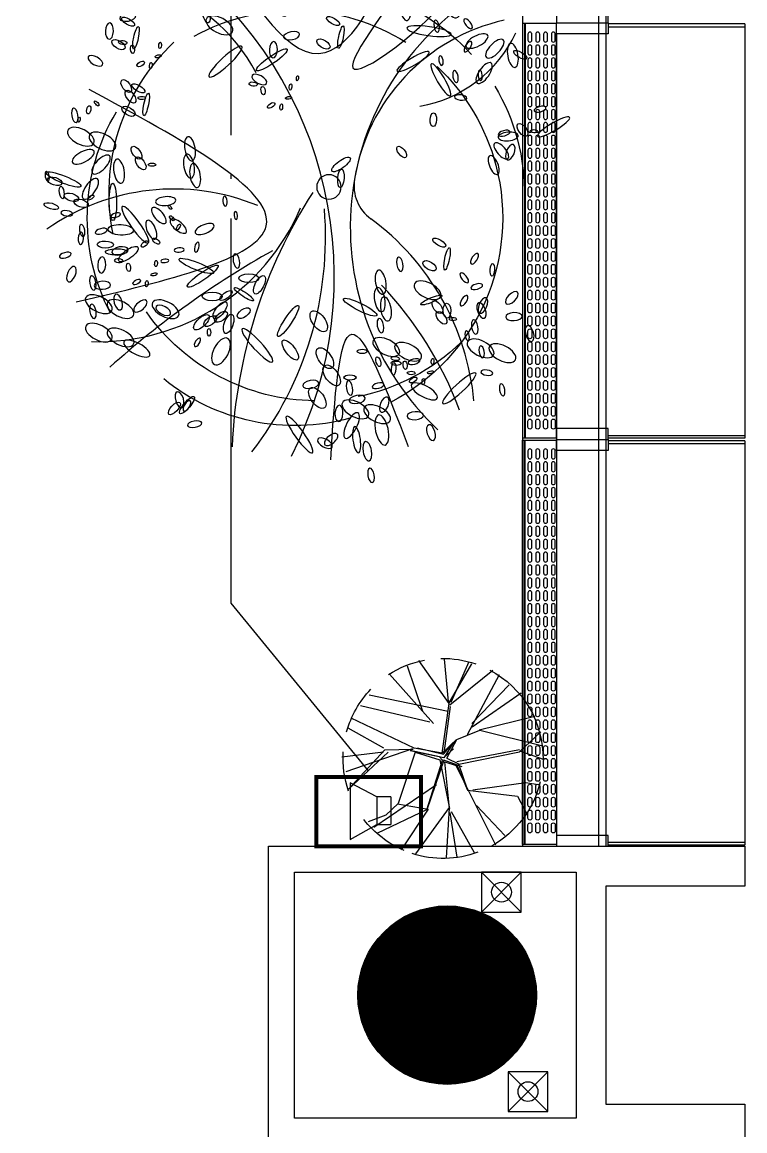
# Model space of a CAD drawing. Extents: x -284868 to 304789, y -137694 to 137894.
# Drawn here: x 292837 to 296479, y -29926 to -24340 of the extents above; entities that cross this region are included whole.
import ezdxf
from ezdxf.enums import TextEntityAlignment as Align

# ---------------------------------------------------------------- set-up
doc = ezdxf.new("R2010")
doc.units = 0
doc.linetypes.add('DOTE', pattern=[2.42, 2, -0.2, 0.02, -0.2])
doc.layers.get('0').update_dxf_attribs({"linetype": 'CONTINUOUS'})
for name, color, linetype in [('0-建筑外轮廓', 8, 'CONTINUOUS'), ('0-建筑柱体', 251, 'CONTINUOUS'), ('0-消防栓(给排水)', 9, 'CONTINUOUS'), ('0-窗', 11, 'CONTINUOUS'), ('F-地漏', 8, 'CONTINUOUS'), ('P-平面植物', 251, 'CONTINUOUS'), ('T-AVSX-EQPM', 3, 'CONTINUOUS'), ('WIRE-广播线', 220, 'DOTE')]:
    doc.layers.add(name, color=color, linetype=linetype)
doc.styles.add('_TEL_DIM', font='SIMPLEX', dxfattribs={"width": 0.8, "height": 3.5, "bigfont": 'HZTXT'})

# ---------------------------------------------------------------- blocks, each defined once
blk = doc.blocks.new('_YZH')
at = {"const_width": 0.5}
blk.add_lwpolyline([(-0.25, 0, 1), (0.25, 0, 1)], format="xyb", close=True, dxfattribs=at)
at = {"color": 4}
blk.add_circle((0, 0), 0.5, dxfattribs=at)
blk = doc.blocks.new('sgASGHHHH')
at = {"xscale": 900, "yscale": 900, "zscale": 900}
blk.add_blockref('_YZH', (-83445.8, -931674), dxfattribs=at)
blk = doc.blocks.new('A$C3B8026B3')
for p, q in [((38450.5, 11045), (38450.5, 9055)), ((38450.5, 8945), (38450.5, 7005))]:
    blk.add_line(p, q)
for points in [[(38662.5, 13200), (38662.5, 11100)], [(38700, 13200), (38700, 11100)], [(38662.5, 11100), (38662.5, 9000)], [(38700, 11100), (38700, 9000)], [(39400, 11094), (39400, 9006)], [(38662.5, 9000), (38662.5, 6950)], [(38700, 9000), (38700, 6950)], [(39400, 8994), (39400, 6956)]]:
    blk.add_lwpolyline(points)
for points in [[(38712, 11100), (38712, 11155), (38450.5, 11155), (38450.5, 11100)], [(38712, 11100), (38712, 11045), (38450.5, 11045), (38450.5, 11100)], [(38712, 9000), (38712, 9055), (38450.5, 9055), (38450.5, 9000)], [(38712, 9000), (38712, 8945), (38450.5, 8945), (38450.5, 9000)], [(38712, 6950), (38712, 7005), (38450.5, 7005), (38450.5, 6950)]]:
    blk.add_lwpolyline(points, close=True)
at = {"elevation": 0}
for points in [[(39400, 11094), (38712, 11094), (38712, 11079.5), (39400, 11079.5)], [(39400, 9006), (38712, 9006), (38712, 9020.5), (39400, 9020.5)], [(39400, 8994), (38712, 8994), (38712, 8979.5), (39400, 8979.5)], [(39400, 6956), (38712, 6956), (38712, 6970.5), (39400, 6970.5)]]:
    blk.add_lwpolyline(points, dxfattribs=at)
blk = doc.blocks.new('A$C770634BF')
at = {"layer": '0-建筑外轮廓', "color": 42}
blk.add_lwpolyline([(35350, -45950), (37750, -45950), (37750, -46150), (37050, -46150), (37050, -47250), (37750, -47250), (37750, -47450), (35350, -47450)], close=True, dxfattribs=at)
at = {"layer": '0-建筑外轮廓', "color": 251}
blk.add_lwpolyline([(35480, -46080), (36900, -46080), (36900, -47320), (35480, -47320)], close=True, dxfattribs=at)
blk = doc.blocks.new('LT-BLK-20221201170113', base_point=(81437.4, -6378.6))
for p, q in [((79349.4, -6218.5, 0), (81437.4, -6218.5)), ((79349.4, -6220.7, 0), (81437.4, -6220.7))]:
    blk.add_line(p, q)
blk.add_lwpolyline([(79349.4, -6208.1), (81437.4, -6208.1), (81437.4, -6378.6), (79349.4, -6378.6)], close=True)
for points in [[(79403.4, -6235), (79433.4, -6235, -1), (79433.4, -6255), (79403.4, -6255, -0.999999)], [(79468.4, -6235), (79498.4, -6235, -1), (79498.4, -6255), (79468.4, -6255, -0.999999)], [(79533.4, -6235), (79563.4, -6235, -1), (79563.4, -6255), (79533.4, -6255, -0.999999)], [(79598.4, -6235), (79628.4, -6235, -1), (79628.4, -6255), (79598.4, -6255, -0.999999)], [(79663.4, -6235), (79693.4, -6235, -1), (79693.4, -6255), (79663.4, -6255, -0.999999)], [(79728.4, -6235), (79758.4, -6235, -1), (79758.4, -6255), (79728.4, -6255, -0.999999)], [(79793.4, -6235), (79823.4, -6235, -1), (79823.4, -6255), (79793.4, -6255, -0.999999)], [(79858.4, -6235), (79888.4, -6235, -1), (79888.4, -6255), (79858.4, -6255, -0.999999)], [(79923.4, -6235), (79953.4, -6235, -1), (79953.4, -6255), (79923.4, -6255, -0.999999)], [(79988.4, -6235), (80018.4, -6235, -1), (80018.4, -6255), (79988.4, -6255, -0.999999)], [(80053.4, -6235), (80083.4, -6235, -1), (80083.4, -6255), (80053.4, -6255, -0.999999)], [(80118.4, -6235), (80148.4, -6235, -1), (80148.4, -6255), (80118.4, -6255, -0.999999)], [(80183.4, -6235), (80213.4, -6235, -1), (80213.4, -6255), (80183.4, -6255, -0.999999)], [(80248.4, -6235), (80278.4, -6235, -1), (80278.4, -6255), (80248.4, -6255, -0.999999)], [(80313.4, -6235), (80343.4, -6235, -1), (80343.4, -6255), (80313.4, -6255, -0.999999)], [(80408.4, -6235), (80378.4, -6235, 1), (80378.4, -6255), (80408.4, -6255, 0.999999)], [(80473.4, -6235), (80443.4, -6235, 1), (80443.4, -6255), (80473.4, -6255, 0.999999)], [(80538.4, -6235), (80508.4, -6235, 1), (80508.4, -6255), (80538.4, -6255, 0.999999)], [(80603.4, -6235), (80573.4, -6235, 1), (80573.4, -6255), (80603.4, -6255, 0.999999)], [(80668.4, -6235), (80638.4, -6235, 1), (80638.4, -6255), (80668.4, -6255, 0.999999)], [(80733.4, -6235), (80703.4, -6235, 1), (80703.4, -6255), (80733.4, -6255, 0.999999)], [(80798.4, -6235), (80768.4, -6235, 1), (80768.4, -6255), (80798.4, -6255, 0.999999)], [(80863.4, -6235), (80833.4, -6235, 1), (80833.4, -6255), (80863.4, -6255, 0.999999)], [(80928.4, -6235), (80898.4, -6235, 1), (80898.4, -6255), (80928.4, -6255, 0.999999)], [(80993.4, -6235), (80963.4, -6235, 1), (80963.4, -6255), (80993.4, -6255, 0.999999)], [(81058.4, -6235), (81028.4, -6235, 1), (81028.4, -6255), (81058.4, -6255, 0.999999)], [(81123.4, -6235), (81093.4, -6235, 1), (81093.4, -6255), (81123.4, -6255, 0.999999)], [(81188.4, -6235), (81158.4, -6235, 1), (81158.4, -6255), (81188.4, -6255, 0.999999)], [(81253.4, -6235), (81223.4, -6235, 1), (81223.4, -6255), (81253.4, -6255, 0.999999)], [(81318.4, -6235), (81288.4, -6235, 1), (81288.4, -6255), (81318.4, -6255, 0.999999)], [(81383.4, -6235), (81353.4, -6235, 1), (81353.4, -6255), (81383.4, -6255, 0.999999)], [(79403.4, -6274.4), (79433.4, -6274.4, -1), (79433.4, -6294.4), (79403.4, -6294.4, -0.999999)], [(79468.4, -6274.4), (79498.4, -6274.4, -1), (79498.4, -6294.4), (79468.4, -6294.4, -0.999999)], [(79533.4, -6274.4), (79563.4, -6274.4, -1), (79563.4, -6294.4), (79533.4, -6294.4, -0.999999)], [(79598.4, -6274.4), (79628.4, -6274.4, -1), (79628.4, -6294.4), (79598.4, -6294.4, -0.999999)], [(79663.4, -6274.4), (79693.4, -6274.4, -1), (79693.4, -6294.4), (79663.4, -6294.4, -0.999999)], [(79728.4, -6274.4), (79758.4, -6274.4, -1), (79758.4, -6294.4), (79728.4, -6294.4, -0.999999)], [(79793.4, -6274.4), (79823.4, -6274.4, -1), (79823.4, -6294.4), (79793.4, -6294.4, -0.999999)], [(79858.4, -6274.4), (79888.4, -6274.4, -1), (79888.4, -6294.4), (79858.4, -6294.4, -0.999999)], [(79923.4, -6274.4), (79953.4, -6274.4, -1), (79953.4, -6294.4), (79923.4, -6294.4, -0.999999)], [(79988.4, -6274.4), (80018.4, -6274.4, -1), (80018.4, -6294.4), (79988.4, -6294.4, -0.999999)], [(80053.4, -6274.4), (80083.4, -6274.4, -1), (80083.4, -6294.4), (80053.4, -6294.4, -0.999999)], [(80118.4, -6274.4), (80148.4, -6274.4, -1), (80148.4, -6294.4), (80118.4, -6294.4, -0.999999)], [(80183.4, -6274.4), (80213.4, -6274.4, -1), (80213.4, -6294.4), (80183.4, -6294.4, -0.999999)], [(80248.4, -6274.4), (80278.4, -6274.4, -1), (80278.4, -6294.4), (80248.4, -6294.4, -0.999999)], [(80313.4, -6274.4), (80343.4, -6274.4, -1), (80343.4, -6294.4), (80313.4, -6294.4, -0.999999)], [(80408.4, -6274.4), (80378.4, -6274.4, 1), (80378.4, -6294.4), (80408.4, -6294.4, 0.999999)], [(80473.4, -6274.4), (80443.4, -6274.4, 1), (80443.4, -6294.4), (80473.4, -6294.4, 0.999999)], [(80538.4, -6274.4), (80508.4, -6274.4, 1), (80508.4, -6294.4), (80538.4, -6294.4, 0.999999)], [(80603.4, -6274.4), (80573.4, -6274.4, 1), (80573.4, -6294.4), (80603.4, -6294.4, 0.999999)], [(80668.4, -6274.4), (80638.4, -6274.4, 1), (80638.4, -6294.4), (80668.4, -6294.4, 0.999999)], [(80733.4, -6274.4), (80703.4, -6274.4, 1), (80703.4, -6294.4), (80733.4, -6294.4, 0.999999)], [(80798.4, -6274.4), (80768.4, -6274.4, 1), (80768.4, -6294.4), (80798.4, -6294.4, 0.999999)], [(80863.4, -6274.4), (80833.4, -6274.4, 1), (80833.4, -6294.4), (80863.4, -6294.4, 0.999999)], [(80928.4, -6274.4), (80898.4, -6274.4, 1), (80898.4, -6294.4), (80928.4, -6294.4, 0.999999)], [(80993.4, -6274.4), (80963.4, -6274.4, 1), (80963.4, -6294.4), (80993.4, -6294.4, 0.999999)], [(81058.4, -6274.4), (81028.4, -6274.4, 1), (81028.4, -6294.4), (81058.4, -6294.4, 0.999999)], [(81123.4, -6274.4), (81093.4, -6274.4, 1), (81093.4, -6294.4), (81123.4, -6294.4, 0.999999)], [(81188.4, -6274.4), (81158.4, -6274.4, 1), (81158.4, -6294.4), (81188.4, -6294.4, 0.999999)], [(81253.4, -6274.4), (81223.4, -6274.4, 1), (81223.4, -6294.4), (81253.4, -6294.4, 0.999999)], [(81318.4, -6274.4), (81288.4, -6274.4, 1), (81288.4, -6294.4), (81318.4, -6294.4, 0.999999)], [(81383.4, -6274.4), (81353.4, -6274.4, 1), (81353.4, -6294.4), (81383.4, -6294.4, 0.999999)], [(79403.4, -6313.8), (79433.4, -6313.8, -1), (79433.4, -6333.8), (79403.4, -6333.8, -0.999999)], [(79403.4, -6353.1), (79433.4, -6353.1, -1), (79433.4, -6373.1), (79403.4, -6373.1, -0.999999)], [(79468.4, -6313.8), (79498.4, -6313.8, -1), (79498.4, -6333.8), (79468.4, -6333.8, -0.999999)], [(79468.4, -6353.1), (79498.4, -6353.1, -1), (79498.4, -6373.1), (79468.4, -6373.1, -0.999999)], [(79533.4, -6313.8), (79563.4, -6313.8, -1), (79563.4, -6333.8), (79533.4, -6333.8, -0.999999)], [(79533.4, -6353.1), (79563.4, -6353.1, -1), (79563.4, -6373.1), (79533.4, -6373.1, -0.999999)], [(79598.4, -6313.8), (79628.4, -6313.8, -1), (79628.4, -6333.8), (79598.4, -6333.8, -0.999999)], [(79598.4, -6353.1), (79628.4, -6353.1, -1), (79628.4, -6373.1), (79598.4, -6373.1, -0.999999)], [(79663.4, -6313.8), (79693.4, -6313.8, -1), (79693.4, -6333.8), (79663.4, -6333.8, -0.999999)], [(79663.4, -6353.1), (79693.4, -6353.1, -1), (79693.4, -6373.1), (79663.4, -6373.1, -0.999999)], [(79728.4, -6313.8), (79758.4, -6313.8, -1), (79758.4, -6333.8), (79728.4, -6333.8, -0.999999)], [(79728.4, -6353.1), (79758.4, -6353.1, -1), (79758.4, -6373.1), (79728.4, -6373.1, -0.999999)], [(79793.4, -6313.8), (79823.4, -6313.8, -1), (79823.4, -6333.8), (79793.4, -6333.8, -0.999999)], [(79793.4, -6353.1), (79823.4, -6353.1, -1), (79823.4, -6373.1), (79793.4, -6373.1, -0.999999)], [(79858.4, -6313.8), (79888.4, -6313.8, -1), (79888.4, -6333.8), (79858.4, -6333.8, -0.999999)], [(79858.4, -6353.1), (79888.4, -6353.1, -1), (79888.4, -6373.1), (79858.4, -6373.1, -0.999999)], [(79923.4, -6313.8), (79953.4, -6313.8, -1), (79953.4, -6333.8), (79923.4, -6333.8, -0.999999)], [(79923.4, -6353.1), (79953.4, -6353.1, -1), (79953.4, -6373.1), (79923.4, -6373.1, -0.999999)], [(79988.4, -6313.8), (80018.4, -6313.8, -1), (80018.4, -6333.8), (79988.4, -6333.8, -0.999999)], [(79988.4, -6353.1), (80018.4, -6353.1, -1), (80018.4, -6373.1), (79988.4, -6373.1, -0.999999)], [(80053.4, -6313.8), (80083.4, -6313.8, -1), (80083.4, -6333.8), (80053.4, -6333.8, -0.999999)], [(80053.4, -6353.1), (80083.4, -6353.1, -1), (80083.4, -6373.1), (80053.4, -6373.1, -0.999999)], [(80118.4, -6313.8), (80148.4, -6313.8, -1), (80148.4, -6333.8), (80118.4, -6333.8, -0.999999)], [(80118.4, -6353.1), (80148.4, -6353.1, -1), (80148.4, -6373.1), (80118.4, -6373.1, -0.999999)], [(80183.4, -6313.8), (80213.4, -6313.8, -1), (80213.4, -6333.8), (80183.4, -6333.8, -0.999999)], [(80183.4, -6353.1), (80213.4, -6353.1, -1), (80213.4, -6373.1), (80183.4, -6373.1, -0.999999)], [(80248.4, -6313.8), (80278.4, -6313.8, -1), (80278.4, -6333.8), (80248.4, -6333.8, -0.999999)], [(80248.4, -6353.1), (80278.4, -6353.1, -1), (80278.4, -6373.1), (80248.4, -6373.1, -0.999999)], [(80313.4, -6313.8), (80343.4, -6313.8, -1), (80343.4, -6333.8), (80313.4, -6333.8, -0.999999)], [(80313.4, -6353.1), (80343.4, -6353.1, -1), (80343.4, -6373.1), (80313.4, -6373.1, -0.999999)], [(80408.4, -6313.8), (80378.4, -6313.8, 1), (80378.4, -6333.8), (80408.4, -6333.8, 0.999999)], [(80408.4, -6353.1), (80378.4, -6353.1, 1), (80378.4, -6373.1), (80408.4, -6373.1, 0.999999)], [(80473.4, -6313.8), (80443.4, -6313.8, 1), (80443.4, -6333.8), (80473.4, -6333.8, 0.999999)], [(80473.4, -6353.1), (80443.4, -6353.1, 1), (80443.4, -6373.1), (80473.4, -6373.1, 0.999999)], [(80538.4, -6313.8), (80508.4, -6313.8, 1), (80508.4, -6333.8), (80538.4, -6333.8, 0.999999)], [(80538.4, -6353.1), (80508.4, -6353.1, 1), (80508.4, -6373.1), (80538.4, -6373.1, 0.999999)], [(80603.4, -6313.8), (80573.4, -6313.8, 1), (80573.4, -6333.8), (80603.4, -6333.8, 0.999999)], [(80603.4, -6353.1), (80573.4, -6353.1, 1), (80573.4, -6373.1), (80603.4, -6373.1, 0.999999)], [(80668.4, -6313.8), (80638.4, -6313.8, 1), (80638.4, -6333.8), (80668.4, -6333.8, 0.999999)], [(80668.4, -6353.1), (80638.4, -6353.1, 1), (80638.4, -6373.1), (80668.4, -6373.1, 0.999999)], [(80733.4, -6313.8), (80703.4, -6313.8, 1), (80703.4, -6333.8), (80733.4, -6333.8, 0.999999)], [(80733.4, -6353.1), (80703.4, -6353.1, 1), (80703.4, -6373.1), (80733.4, -6373.1, 0.999999)], [(80798.4, -6313.8), (80768.4, -6313.8, 1), (80768.4, -6333.8), (80798.4, -6333.8, 0.999999)], [(80798.4, -6353.1), (80768.4, -6353.1, 1), (80768.4, -6373.1), (80798.4, -6373.1, 0.999999)], [(80863.4, -6313.8), (80833.4, -6313.8, 1), (80833.4, -6333.8), (80863.4, -6333.8, 0.999999)], [(80863.4, -6353.1), (80833.4, -6353.1, 1), (80833.4, -6373.1), (80863.4, -6373.1, 0.999999)], [(80928.4, -6313.8), (80898.4, -6313.8, 1), (80898.4, -6333.8), (80928.4, -6333.8, 0.999999)], [(80928.4, -6353.1), (80898.4, -6353.1, 1), (80898.4, -6373.1), (80928.4, -6373.1, 0.999999)], [(80993.4, -6313.8), (80963.4, -6313.8, 1), (80963.4, -6333.8), (80993.4, -6333.8, 0.999999)], [(80993.4, -6353.1), (80963.4, -6353.1, 1), (80963.4, -6373.1), (80993.4, -6373.1, 0.999999)], [(81058.4, -6313.8), (81028.4, -6313.8, 1), (81028.4, -6333.8), (81058.4, -6333.8, 0.999999)], [(81058.4, -6353.1), (81028.4, -6353.1, 1), (81028.4, -6373.1), (81058.4, -6373.1, 0.999999)], [(81123.4, -6313.8), (81093.4, -6313.8, 1), (81093.4, -6333.8), (81123.4, -6333.8, 0.999999)], [(81123.4, -6353.1), (81093.4, -6353.1, 1), (81093.4, -6373.1), (81123.4, -6373.1, 0.999999)], [(81188.4, -6313.8), (81158.4, -6313.8, 1), (81158.4, -6333.8), (81188.4, -6333.8, 0.999999)], [(81188.4, -6353.1), (81158.4, -6353.1, 1), (81158.4, -6373.1), (81188.4, -6373.1, 0.999999)], [(81253.4, -6313.8), (81223.4, -6313.8, 1), (81223.4, -6333.8), (81253.4, -6333.8, 0.999999)], [(81253.4, -6353.1), (81223.4, -6353.1, 1), (81223.4, -6373.1), (81253.4, -6373.1, 0.999999)], [(81318.4, -6313.8), (81288.4, -6313.8, 1), (81288.4, -6333.8), (81318.4, -6333.8, 0.999999)], [(81318.4, -6353.1), (81288.4, -6353.1, 1), (81288.4, -6373.1), (81318.4, -6373.1, 0.999999)], [(81383.4, -6313.8), (81353.4, -6313.8, 1), (81353.4, -6333.8), (81383.4, -6333.8, 0.999999)], [(81383.4, -6353.1), (81353.4, -6353.1, 1), (81353.4, -6373.1), (81383.4, -6373.1, 0.999999)]]:
    blk.add_lwpolyline(points, format="xyb", close=True)
blk = doc.blocks.new('A$C678165FB')
for p, q in [((540.4, 5306, 0), (540.4, 7344)), ((542.5, 5306, 0), (542.5, 7344))]:
    blk.add_line(p, q)
blk.add_lwpolyline([(530.5, 5300), (530.5, 17800)])
blk.add_lwpolyline([(530, 5306), (530, 7344), (700.5, 7344), (700.5, 5306)], close=True)
for points in [[(556.9, 7290), (556.9, 7260, 1), (576.9, 7260), (576.9, 7290, 0.999999)], [(596.2, 7290), (596.2, 7260, 1), (616.2, 7260), (616.2, 7290, 0.999999)], [(635.6, 7290), (635.6, 7260, 1), (655.6, 7260), (655.6, 7290, 0.999999)], [(675, 7290), (675, 7260, 1), (695, 7260), (695, 7290, 0.999999)], [(556.9, 7225), (556.9, 7195, 1), (576.9, 7195), (576.9, 7225, 0.999999)], [(596.2, 7225), (596.2, 7195, 1), (616.2, 7195), (616.2, 7225, 0.999999)], [(635.6, 7225), (635.6, 7195, 1), (655.6, 7195), (655.6, 7225, 0.999999)], [(675, 7225), (675, 7195, 1), (695, 7195), (695, 7225, 0.999999)], [(556.9, 7160), (556.9, 7130, 1), (576.9, 7130), (576.9, 7160, 0.999999)], [(596.2, 7160), (596.2, 7130, 1), (616.2, 7130), (616.2, 7160, 0.999999)], [(635.6, 7160), (635.6, 7130, 1), (655.6, 7130), (655.6, 7160, 0.999999)], [(675, 7160), (675, 7130, 1), (695, 7130), (695, 7160, 0.999999)], [(556.9, 7095), (556.9, 7065, 1), (576.9, 7065), (576.9, 7095, 0.999999)], [(596.2, 7095), (596.2, 7065, 1), (616.2, 7065), (616.2, 7095, 0.999999)], [(635.6, 7095), (635.6, 7065, 1), (655.6, 7065), (655.6, 7095, 0.999999)], [(675, 7095), (675, 7065, 1), (695, 7065), (695, 7095, 0.999999)], [(556.9, 7030), (556.9, 7000, 1), (576.9, 7000), (576.9, 7030, 0.999999)], [(596.2, 7030), (596.2, 7000, 1), (616.2, 7000), (616.2, 7030, 0.999999)], [(635.6, 7030), (635.6, 7000, 1), (655.6, 7000), (655.6, 7030, 0.999999)], [(675, 7030), (675, 7000, 1), (695, 7000), (695, 7030, 0.999999)], [(556.9, 6965), (556.9, 6935, 1), (576.9, 6935), (576.9, 6965, 0.999999)], [(596.2, 6965), (596.2, 6935, 1), (616.2, 6935), (616.2, 6965, 0.999999)], [(635.6, 6965), (635.6, 6935, 1), (655.6, 6935), (655.6, 6965, 0.999999)], [(675, 6965), (675, 6935, 1), (695, 6935), (695, 6965, 0.999999)], [(556.9, 6900), (556.9, 6870, 1), (576.9, 6870), (576.9, 6900, 0.999999)], [(596.2, 6900), (596.2, 6870, 1), (616.2, 6870), (616.2, 6900, 0.999999)], [(635.6, 6900), (635.6, 6870, 1), (655.6, 6870), (655.6, 6900, 0.999999)], [(675, 6900), (675, 6870, 1), (695, 6870), (695, 6900, 0.999999)], [(556.9, 6835), (556.9, 6805, 1), (576.9, 6805), (576.9, 6835, 0.999999)], [(596.2, 6835), (596.2, 6805, 1), (616.2, 6805), (616.2, 6835, 0.999999)], [(635.6, 6835), (635.6, 6805, 1), (655.6, 6805), (655.6, 6835, 0.999999)], [(675, 6835), (675, 6805, 1), (695, 6805), (695, 6835, 0.999999)], [(556.9, 6770), (556.9, 6740, 1), (576.9, 6740), (576.9, 6770, 0.999999)], [(596.2, 6770), (596.2, 6740, 1), (616.2, 6740), (616.2, 6770, 0.999999)], [(635.6, 6770), (635.6, 6740, 1), (655.6, 6740), (655.6, 6770, 0.999999)], [(675, 6770), (675, 6740, 1), (695, 6740), (695, 6770, 0.999999)], [(556.9, 6705), (556.9, 6675, 1), (576.9, 6675), (576.9, 6705, 0.999999)], [(596.2, 6705), (596.2, 6675, 1), (616.2, 6675), (616.2, 6705, 0.999999)], [(635.6, 6705), (635.6, 6675, 1), (655.6, 6675), (655.6, 6705, 0.999999)], [(675, 6705), (675, 6675, 1), (695, 6675), (695, 6705, 0.999999)], [(556.9, 6640), (556.9, 6610, 1), (576.9, 6610), (576.9, 6640, 0.999999)], [(596.2, 6640), (596.2, 6610, 1), (616.2, 6610), (616.2, 6640, 0.999999)], [(635.6, 6640), (635.6, 6610, 1), (655.6, 6610), (655.6, 6640, 0.999999)], [(675, 6640), (675, 6610, 1), (695, 6610), (695, 6640, 0.999999)], [(556.9, 6575), (556.9, 6545, 1), (576.9, 6545), (576.9, 6575, 0.999999)], [(596.2, 6575), (596.2, 6545, 1), (616.2, 6545), (616.2, 6575, 0.999999)], [(635.6, 6575), (635.6, 6545, 1), (655.6, 6545), (655.6, 6575, 0.999999)], [(675, 6575), (675, 6545, 1), (695, 6545), (695, 6575, 0.999999)], [(556.9, 6510), (556.9, 6480, 1), (576.9, 6480), (576.9, 6510, 0.999999)], [(596.2, 6510), (596.2, 6480, 1), (616.2, 6480), (616.2, 6510, 0.999999)], [(635.6, 6510), (635.6, 6480, 1), (655.6, 6480), (655.6, 6510, 0.999999)], [(675, 6510), (675, 6480, 1), (695, 6480), (695, 6510, 0.999999)], [(556.9, 6445), (556.9, 6415, 1), (576.9, 6415), (576.9, 6445, 0.999999)], [(596.2, 6445), (596.2, 6415, 1), (616.2, 6415), (616.2, 6445, 0.999999)], [(635.6, 6445), (635.6, 6415, 1), (655.6, 6415), (655.6, 6445, 0.999999)], [(675, 6445), (675, 6415, 1), (695, 6415), (695, 6445, 0.999999)], [(556.9, 6380), (556.9, 6350, 1), (576.9, 6350), (576.9, 6380, 0.999999)], [(596.2, 6380), (596.2, 6350, 1), (616.2, 6350), (616.2, 6380, 0.999999)], [(635.6, 6380), (635.6, 6350, 1), (655.6, 6350), (655.6, 6380, 0.999999)], [(675, 6380), (675, 6350, 1), (695, 6350), (695, 6380, 0.999999)], [(556.9, 6315), (556.9, 6285, 1), (576.9, 6285), (576.9, 6315, 0.999999)], [(596.2, 6315), (596.2, 6285, 1), (616.2, 6285), (616.2, 6315, 0.999999)], [(635.6, 6315), (635.6, 6285, 1), (655.6, 6285), (655.6, 6315, 0.999999)], [(675, 6315), (675, 6285, 1), (695, 6285), (695, 6315, 0.999999)], [(556.9, 6220), (556.9, 6250, -1), (576.9, 6250), (576.9, 6220, -0.999999)], [(596.2, 6220), (596.2, 6250, -1), (616.2, 6250), (616.2, 6220, -0.999999)], [(635.6, 6220), (635.6, 6250, -1), (655.6, 6250), (655.6, 6220, -0.999999)], [(675, 6220), (675, 6250, -1), (695, 6250), (695, 6220, -0.999999)], [(556.9, 6155), (556.9, 6185, -1), (576.9, 6185), (576.9, 6155, -0.999999)], [(596.2, 6155), (596.2, 6185, -1), (616.2, 6185), (616.2, 6155, -0.999999)], [(635.6, 6155), (635.6, 6185, -1), (655.6, 6185), (655.6, 6155, -0.999999)], [(675, 6155), (675, 6185, -1), (695, 6185), (695, 6155, -0.999999)], [(556.9, 6090), (556.9, 6120, -1), (576.9, 6120), (576.9, 6090, -0.999999)], [(596.2, 6090), (596.2, 6120, -1), (616.2, 6120), (616.2, 6090, -0.999999)], [(635.6, 6090), (635.6, 6120, -1), (655.6, 6120), (655.6, 6090, -0.999999)], [(675, 6090), (675, 6120, -1), (695, 6120), (695, 6090, -0.999999)], [(556.9, 6025), (556.9, 6055, -1), (576.9, 6055), (576.9, 6025, -0.999999)], [(596.2, 6025), (596.2, 6055, -1), (616.2, 6055), (616.2, 6025, -0.999999)], [(635.6, 6025), (635.6, 6055, -1), (655.6, 6055), (655.6, 6025, -0.999999)], [(675, 6025), (675, 6055, -1), (695, 6055), (695, 6025, -0.999999)], [(556.9, 5960), (556.9, 5990, -1), (576.9, 5990), (576.9, 5960, -0.999999)], [(596.2, 5960), (596.2, 5990, -1), (616.2, 5990), (616.2, 5960, -0.999999)], [(635.6, 5960), (635.6, 5990, -1), (655.6, 5990), (655.6, 5960, -0.999999)], [(675, 5960), (675, 5990, -1), (695, 5990), (695, 5960, -0.999999)], [(556.9, 5895), (556.9, 5925, -1), (576.9, 5925), (576.9, 5895, -0.999999)], [(596.2, 5895), (596.2, 5925, -1), (616.2, 5925), (616.2, 5895, -0.999999)], [(635.6, 5895), (635.6, 5925, -1), (655.6, 5925), (655.6, 5895, -0.999999)], [(675, 5895), (675, 5925, -1), (695, 5925), (695, 5895, -0.999999)], [(556.9, 5830), (556.9, 5860, -1), (576.9, 5860), (576.9, 5830, -0.999999)], [(596.2, 5830), (596.2, 5860, -1), (616.2, 5860), (616.2, 5830, -0.999999)], [(635.6, 5830), (635.6, 5860, -1), (655.6, 5860), (655.6, 5830, -0.999999)], [(675, 5830), (675, 5860, -1), (695, 5860), (695, 5830, -0.999999)], [(556.9, 5765), (556.9, 5795, -1), (576.9, 5795), (576.9, 5765, -0.999999)], [(596.2, 5765), (596.2, 5795, -1), (616.2, 5795), (616.2, 5765, -0.999999)], [(635.6, 5765), (635.6, 5795, -1), (655.6, 5795), (655.6, 5765, -0.999999)], [(675, 5765), (675, 5795, -1), (695, 5795), (695, 5765, -0.999999)], [(556.9, 5700), (556.9, 5730, -1), (576.9, 5730), (576.9, 5700, -0.999999)], [(596.2, 5700), (596.2, 5730, -1), (616.2, 5730), (616.2, 5700, -0.999999)], [(635.6, 5700), (635.6, 5730, -1), (655.6, 5730), (655.6, 5700, -0.999999)], [(675, 5700), (675, 5730, -1), (695, 5730), (695, 5700, -0.999999)], [(556.9, 5635), (556.9, 5665, -1), (576.9, 5665), (576.9, 5635, -0.999999)], [(596.2, 5635), (596.2, 5665, -1), (616.2, 5665), (616.2, 5635, -0.999999)], [(635.6, 5635), (635.6, 5665, -1), (655.6, 5665), (655.6, 5635, -0.999999)], [(675, 5635), (675, 5665, -1), (695, 5665), (695, 5635, -0.999999)], [(556.9, 5570), (556.9, 5600, -1), (576.9, 5600), (576.9, 5570, -0.999999)], [(596.2, 5570), (596.2, 5600, -1), (616.2, 5600), (616.2, 5570, -0.999999)], [(635.6, 5570), (635.6, 5600, -1), (655.6, 5600), (655.6, 5570, -0.999999)], [(675, 5570), (675, 5600, -1), (695, 5600), (695, 5570, -0.999999)], [(556.9, 5505), (556.9, 5535, -1), (576.9, 5535), (576.9, 5505, -0.999999)], [(596.2, 5505), (596.2, 5535, -1), (616.2, 5535), (616.2, 5505, -0.999999)], [(635.6, 5505), (635.6, 5535, -1), (655.6, 5535), (655.6, 5505, -0.999999)], [(675, 5505), (675, 5535, -1), (695, 5535), (695, 5505, -0.999999)], [(556.9, 5440), (556.9, 5470, -1), (576.9, 5470), (576.9, 5440, -0.999999)], [(596.2, 5440), (596.2, 5470, -1), (616.2, 5470), (616.2, 5440, -0.999999)], [(635.6, 5440), (635.6, 5470, -1), (655.6, 5470), (655.6, 5440, -0.999999)], [(675, 5440), (675, 5470, -1), (695, 5470), (695, 5440, -0.999999)], [(556.9, 5375), (556.9, 5405, -1), (576.9, 5405), (576.9, 5375, -0.999999)], [(596.2, 5375), (596.2, 5405, -1), (616.2, 5405), (616.2, 5375, -0.999999)], [(635.6, 5375), (635.6, 5405, -1), (655.6, 5405), (655.6, 5375, -0.999999)], [(675, 5375), (675, 5405, -1), (695, 5405), (695, 5375, -0.999999)]]:
    blk.add_lwpolyline(points, format="xyb", close=True)
at = {"xscale": -1, "rotation": 90}
blk.add_blockref('LT-BLK-20221201170113', (700.5, 7356), dxfattribs=at)
blk = doc.blocks.new('A$C10332E08')
for p, q in [((250, 0), (0, 250)), ((250, 250), (0, 0))]:
    blk.add_line(p, q)
blk.add_lwpolyline([(0, 250), (250, 250), (250, 0), (0, 0)], close=True)
blk = doc.blocks.new('A$C2AC726D9')
for centre in [(36523.7, -46183.6), (36657.1, -47188.6)]:
    blk.add_circle(centre, 50)
at = {"xscale": -0.8, "yscale": 0.8, "zscale": 0.8, "rotation": 270}
for p in [(36423.7, -46283.6), (36557.1, -47288.6)]:
    blk.add_blockref('A$C10332E08', p, dxfattribs=at)
blk = doc.blocks.new('yld.studio@foxmail.com-2-220')
at = {"color": 251, "ltscale": 100}
for p, q in [((8511.1, -109879.5), (8664.3, -109664.1)), ((8513.9, -109870.1), (8534.1, -109657.1)), ((8507.4, -109887.1), (8290.8, -109712.8)), ((8510.1, -109877.5), (8397.2, -109679.9)), ((8501.1, -109873.4), (8409.6, -109669)), ((8643.6, -109920.9), (8721.4, -109692)), ((8417.6, -110035.7), (8256.9, -109733.9)), ((8589.8, -109981.6), (8812.1, -109731.5)), ((8394.9, -109998.4), (8148.5, -109827.1)), ((8397.2, -109980.4), (8208.1, -109785.5)), ((8545.1, -110130), (8511.1, -109879.5)), ((8515.1, -109920.7), (8913.5, -109837.6)), ((8358.7, -110012.5), (8079.5, -109944.3)), ((8535.1, -110130.3), (8503.4, -109895.4)), ((8608.5, -109974.4), (8957.6, -109892.2)), ((8687.6, -110105.4), (9004.3, -109954.2)), ((8356.4, -110013.7), (8038, -110093.8)), ((8157, -110123.6), (8048.7, -110023.6)), ((8471.5, -110062), (8356.4, -110013.7)), ((8839.3, -110105.6), (9019, -110003.9)), ((8472.3, -110172.8), (8155.6, -110112.1)), ((8521.9, -110154.8), (8471.5, -110062)), ((8545.1, -110130), (8474.7, -110063.6)), ((8488.6, -110076.5), (8536.7, -110154.5)), ((8539, -110135.6), (8488.6, -110076.5)), ((8538, -110151.7), (8489.4, -110108)), ((8669.6, -110104.1), (8539, -110135.6)), ((8545.1, -110130), (8687.6, -110105.4)), ((8692.8, -110112.7), (8836.9, -110114.6)), ((8694.6, -110108.9), (9030.8, -110225)), ((8155.7, -110118.3), (8032.3, -110161.7)), ((8461.2, -110185.6), (8157, -110123.6)), ((8445.9, -110200), (8538.1, -110165.1)), ((8521.9, -110154.8), (8463.3, -110184.6)), ((8557.8, -110163.7), (8509.5, -110410)), ((8707.1, -110117.1), (8538, -110151.7)), ((8538.1, -110165.1), (8622.5, -110416.5)), ((8544.7, -110164.9), (8559.5, -110148.7)), ((8622.5, -110416.5), (8544.7, -110164.9)), ((8682.6, -110125.1), (8557.8, -110163.7)), ((8559.5, -110148.7), (8707.1, -110117.1)), ((8682.6, -110125.1), (8768.3, -110384.4)), ((8818.2, -110125.1), (9019, -110313.5)), ((9019, -110313.5), (8836.9, -110114.6)), ((8840.8, -110125.9), (9051.6, -110150.2)), ((8477.1, -110193.3), (8277.6, -110592.7)), ((8463.3, -110184.6), (8417.7, -110316.4)), ((8470.5, -110194.6), (8417.7, -110316.4)), ((8532.4, -110173.4), (8470.5, -110194.6)), ((8509.5, -110410), (8532.4, -110173.4)), ((8125, -110277.7), (8052.4, -110289.4)), ((8391, -110315.4), (8125, -110277.7)), ((8417.7, -110316.4), (8166.6, -110346.4)), ((8574.8, -110289.9), (8890.1, -110505.1)), ((8166.6, -110346.4), (8117, -110438.8)), ((8771.5, -110385.9), (8615.9, -110411.9)), ((8768.3, -110384.4), (8830.5, -110442)), ((8373.7, -110393.6), (8229.8, -110545.8)), ((8500, -110423.7), (8384.7, -110630.9)), ((8507.1, -110429.3), (8471.5, -110654.4)), ((8511.4, -110403.8), (8679.8, -110638.2)), ((8511.4, -110406.1), (8525.2, -110657)), ((8615.9, -110411.9), (8752.8, -110617.3)), ((8622.3, -110415), (8875.2, -110535.6)), ((8830.5, -110442), (8919.5, -110477.1))]:
    blk.add_line(p, q, dxfattribs=at)
for start, end in [(88.6766, 109.1318), (56.9006, 79.3688), (117.8667, 180.7636), (15.425, 43.7388), (340.9435, 3.7139), (193.5797, 240.7292), (292.8624, 322.3567), (249.5801, 287.9773)]:
    blk.add_arc((8541.4, -110156.9), 504, start, end, dxfattribs=at)
blk = doc.blocks.new('yld.studio@foxmail.com-15')
at = {"color": 251}
blk.add_circle((67569.1, -97904.1), 44.8, dxfattribs=at)
for centre, start, end in [((67613.8, -97926.4), 76.8896, 138.1177), ((67693.5, -98017.5), 61.0105, 122.2385), ((67613.8, -97926.4), 348.5882, 46.5714), ((67693.5, -98017.5), 133.1644, 165.3241), ((67613.8, -97926.4), 149.0435, 181.2033), ((67693.5, -98017.5), 332.7091, 30.6923), ((67693.5, -98017.5), 165.3241, 242.6562), ((67613.8, -97926.4), 270.5201, 325.0744), ((67613.8, -97926.4), 226.0477, 258.5353), ((67693.5, -98017.5), 254.641, 309.1952)]:
    blk.add_arc(centre, 760, start, end, dxfattribs=at)
for centre, major_axis, ratio in [((67663.4, -96943), (19.4, -49.7), 0.514982), ((67254.3, -97031.6), (-11.3, -52.2), 0.514982), ((67673.2, -97023.9), (19.4, -49.7), 0.514982), ((67736.9, -97076.8), (-11.9, -54.9), 0.414379), ((67217.7, -97104.4), (-11.3, -52.2), 0.514982), ((67477, -97060.3), (25.5, 15.6), 0.489709), ((67672.1, -97099.4), (-10.1, -28.2), 0.489709), ((67811.8, -97097.3), (20.7, -49.3), 0.38159), ((67829.2, -97112.1), (-6.6, -47.9), 0.283409), ((67658.2, -97188.3), (19.4, -49.7), 0.514982), ((67964, -97190.2), (-11.9, -54.9), 0.414379), ((67114.4, -97233.1), (-11.3, -52.2), 0.514982), ((67292.6, -97242.3), (-10.1, -52.5), 0.38159), ((67309.9, -97181.8), (25.5, 15.6), 0.489709), ((67505.1, -97221), (-10.1, -28.2), 0.489709), ((67788.2, -97223.4), (61.1, 54.6), 0.200035), ((68056.3, -97225.4), (-6.6, -47.9), 0.283409), ((68305.4, -97282.5), (29.4, -5.6), 0.489709), ((67203.3, -97334.2), (81.1, 11.7), 0.200035), ((67705.7, -97350.7), (29.4, -5.6), 0.489709), ((67947.6, -97445.4), (60.3, -55.5), 0.200035), ((67261.4, -97445.4), (58.6, -34.7), 0.200035), ((67015.8, -97495.7), (-1.6, -18.4), 0.42873), ((67159.8, -97512.1), (-34.6, -58.6), 0.200035), ((66747.1, -97684.1), (58.6, -34.7), 0.200035), ((66913.5, -97719.2), (36.8, -3.3), 0.42873), ((66905.5, -97776.9), (11.5, -27.6), 0.489709), ((66938.4, -97771.9), (24.3, 27.9), 0.42873), ((67949.6, -97956.2), (-1.6, -18.4), 0.42873), ((68166.5, -97955.7), (36.8, -3.3), 0.42873), ((67910, -98008.5), (-1.3, -14.7), 0.42873), ((68191.5, -98008.5), (24.3, 27.9), 0.42873), ((68024.2, -98058.1), (34.2, -14.2), 0.42873), ((68120.5, -98047.2), (28.4, 23.7), 0.42873), ((68477, -98092.3), (1.2, -22.2), 0.42873), ((68117.3, -98134.9), (18.4, -1.6), 0.42873), ((68333.6, -98138.1), (29.4, -5.6), 0.489709), ((66971.4, -98207), (1.2, -22.2), 0.42873), ((68169.5, -98174.6), (14.7, -1.3), 0.42873), ((68511.2, -98223.3), (11.5, -27.6), 0.489709), ((67005.6, -98338), (11.5, -27.6), 0.489709), ((67011.1, -98356.1), (-10.1, -28.2), 0.489709), ((68259, -98339.9), (22.6, -19.6), 0.489709), ((67332.3, -98569.6), (1.2, -22.2), 0.42873), ((67092.3, -98640.9), (60.3, -55.5), 0.200035), ((67635.7, -98626.5), (29.4, -5.6), 0.489709), ((67366.5, -98700.6), (11.5, -27.6), 0.489709), ((67465.8, -98681.4), (29.4, -5.6), 0.489709), ((67375.5, -98793.4), (-11.9, -54.9), 0.414379), ((68060.6, -98772.1), (26.3, -4.6), 0.42873), ((67467.8, -98828.7), (-6.6, -47.9), 0.283409), ((67561.1, -98828.3), (22.6, -19.6), 0.489709)]:
    blk.add_ellipse(centre, major_axis=major_axis, ratio=ratio, start_param=3.141593, end_param=9.424778, dxfattribs=at)
at = {"color": 251, "extrusion": (0, 0, -1)}
for centre, major_axis, ratio in [((67778.4, -96919), (16.2, 18.9), 0.489709), ((67628.5, -96969.7), (-16.1, -22.2), 0.514982), ((67613.2, -97008.6), (-16.1, -22.2), 0.514982), ((67761.8, -96987), (14.5, -20.2), 0.489709), ((67525.9, -97012.8), (18.3, 0.3), 0.42873), ((67571.9, -97013.2), (13.7, 0.2), 0.42873), ((67386.2, -97062.4), (1.02, -9.08), 0.42873), ((67866.7, -97046.5), (11.1, -9.8), 0.42873), ((67931.5, -97057), (13.9, -12.2), 0.42873), ((67411.5, -97094.1), (1.3, -11.3), 0.42873), ((67512.1, -97107.8), (-1.7, -15.2), 0.489709), ((67547.9, -97083.7), (15.2, 1.9), 0.489709), ((68052.3, -97108.4), (13.9, -12.2), 0.42873), ((67445.3, -97167.8), (1.3, -11.3), 0.42873), ((67525.2, -97355.9), (8.6, -41.1), 0.200035), ((67553.9, -97296.7), (23.5, 14.1), 0.38159), ((68303.9, -97299.1), (23.5, 14.1), 0.38159), ((68275.2, -97358.3), (8.6, -41.1), 0.200035), ((67589.5, -97381), (23.2, 14.6), 0.514982), ((67778, -97438.9), (56, -38.7), 0.200035), ((68187.1, -97386.2), (1.3, -11.3), 0.42873), ((68287.7, -97400), (-1.7, -15.2), 0.489709), ((68323.5, -97375.8), (15.2, 1.9), 0.489709), ((68339.5, -97383.4), (23.2, 14.6), 0.514982), ((66869.4, -97420.7), (23.5, 14.1), 0.38159), ((68220.9, -97459.9), (1.3, -11.3), 0.42873), ((67684.4, -97506.4), (1.02, -9.08), 0.42873), ((68310.6, -97535.1), (-16.1, -22.2), 0.514982), ((67709.7, -97538.1), (1.3, -11.3), 0.42873), ((67810.3, -97551.8), (-1.7, -15.2), 0.489709), ((67846.1, -97527.6), (15.2, 1.9), 0.489709), ((68266.5, -97543.2), (23.5, 14.1), 0.38159), ((68295.2, -97573.9), (-16.1, -22.2), 0.514982), ((68237.9, -97602.3), (8.6, -41.1), 0.200035), ((68254, -97578.6), (13.7, 0.2), 0.42873), ((67743.5, -97611.8), (1.3, -11.3), 0.42873), ((68302.2, -97627.4), (23.2, 14.6), 0.514982), ((66860.8, -97695.4), (-16.1, -22.2), 0.514982), ((68483.4, -97658.1), (1.02, -9.08), 0.42873), ((66819.6, -97700.1), (13.7, 0.2), 0.42873), ((67303.1, -97776.1), (-15, -19.8), 0.489709), ((68273.2, -97779.1), (-16.1, -22.2), 0.514982), ((67524.9, -97821.9), (33.3, -24.2), 0.336016), ((68257.9, -97817.9), (-16.1, -22.2), 0.514982), ((67525.5, -97872.5), (2.8, -34.2), 0.336016), ((68216.7, -97822.6), (13.7, 0.2), 0.42873), ((68539.8, -97877), (63.3, 25.1), 0.200035), ((68359.6, -97958.9), (-0.6, -68.1), 0.200035), ((68440.1, -97942.8), (11.1, -8), 0.42873), ((67137, -98167.3), (8.6, -41.1), 0.200035), ((67165.7, -98108.1), (23.5, 14.1), 0.38159), ((68243.4, -98112.8), (11.6, -10), 0.489709), ((68302.8, -98149.7), (34.8, -25.2), 0.368424), ((68387.5, -98114.8), (29.6, 0.5), 0.42873), ((68054.1, -98193.3), (63.3, 25.1), 0.200035), ((68338.4, -98173.8), (15.2, 1.9), 0.489709), ((67201.3, -98192.4), (23.2, 14.6), 0.514982), ((68031, -98230.6), (56, -38.7), 0.200035), ((68201.9, -98184.2), (1.3, -11.3), 0.42873), ((68302.6, -98198), (-1.7, -15.2), 0.489709), ((67823.4, -98262.4), (16.7, -33), 0.42873), ((67862.3, -98238), (37, 0.6), 0.42873), ((68235.8, -98257.9), (1.3, -11.3), 0.42873), ((67945.7, -98301.2), (21.8, -16.6), 0.38159), ((67996.3, -98304.6), (37, 0.6), 0.42873), ((67137.4, -98356.7), (-1.1, -27.4), 0.514982), ((67172.4, -98344), (-16.1, -22.2), 0.514982), ((67455.4, -98343.8), (61, 30.3), 0.200035), ((67967.6, -98355.4), (22.2, -29.6), 0.42873), ((67157, -98382.9), (-16.1, -22.2), 0.514982), ((67606.4, -98395.3), (-26.1, -35.9), 0.514982), ((67880.7, -98365.6), (22.2, -16.1), 0.514982), ((67936.1, -98405.3), (11.7, -35.1), 0.42873), ((67964.2, -98379.5), (22.2, -16.1), 0.514982), ((68035.6, -98399.2), (26.6, -25.7), 0.42873), ((67115.8, -98387.5), (13.7, 0.2), 0.42873), ((68003.1, -98394.8), (22.2, -16.1), 0.514982), ((67583.9, -98530.6), (-26.1, -35.9), 0.514982), ((67710.7, -98500.7), (-27, -35.3), 0.38159), ((67189.9, -98542.6), (1.3, -11.3), 0.42873), ((67326.4, -98532.1), (15.2, 1.9), 0.489709), ((67388.3, -98543.5), (-5.6, -17.6), 0.42873), ((67447.1, -98505.8), (18.5, 0.3), 0.42873), ((67290.6, -98556.3), (-1.7, -15.2), 0.489709), ((67323, -98549), (18.5, 0.3), 0.42873), ((67559.1, -98593.6), (-26.1, -35.9), 0.514982), ((67223.8, -98616.3), (1.3, -11.3), 0.42873), ((67268, -98584.8), (14.8, 0.2), 0.42873), ((67492.3, -98601.1), (22.2, 0.3), 0.42873), ((67611.5, -98676.1), (-26.1, -35.9), 0.514982), ((68134.7, -98714.4), (20, -21.8), 0.42873)]:
    blk.add_ellipse(centre, major_axis=major_axis, ratio=ratio, dxfattribs=at)
at = {"color": 251}
for centre, major_axis, ratio in [((67207.5, -96965.7), (17.5, -20.2), 0.42873), ((67530.4, -97031.6), (11.9, -18.8), 0.42873), ((67561, -97053.5), (21.2, -21.1), 0.489709), ((67847.6, -97060.3), (23.4, -46.1), 0.368424), ((67903, -97049.6), (-3.1, -17.5), 0.42873), ((67303.2, -97117.9), (-3.1, -17.5), 0.42873), ((67567.8, -97101), (14.1, 17.2), 0.42873), ((67850, -97108.1), (-3.9, -21.9), 0.42873), ((67022.5, -97158.6), (9.5, -15.1), 0.42873), ((67393.9, -97175), (21.2, -21.1), 0.489709), ((67790, -97154.4), (-6.2, -35.1), 0.42873), ((68074.8, -97173.7), (23.4, -46.1), 0.368424), ((67250.3, -97176.4), (-3.9, -21.9), 0.42873), ((67568.6, -97185), (11.9, -18.8), 0.42873), ((67831, -97184.7), (22, 3.3), 0.42873), ((67022.6, -97237.5), (11.9, -18.8), 0.42873), ((67775.1, -97247.4), (-3.9, -21.9), 0.42873), ((68017.1, -97267.7), (-6.2, -35.1), 0.42873), ((67231.2, -97252.9), (22, 3.3), 0.42873), ((67060, -97306.9), (14.1, 17.2), 0.42873), ((67175.3, -97315.6), (-3.9, -21.9), 0.42873), ((67970, -97312.6), (47.6, 24.1), 0.514982), ((68372.2, -97334), (1.5, -29.9), 0.489709), ((67027.5, -97370.2), (39.5, -20.6), 0.42873), ((66896.3, -97422.6), (-7.7, -43.9), 0.42873), ((66962.2, -97398.1), (30.9, -32.1), 0.42873), ((67060.8, -97390.9), (11.9, -18.8), 0.42873), ((67772.4, -97402.2), (1.5, -29.9), 0.489709), ((67159.2, -97441.7), (-3.1, -17.5), 0.42873), ((68423.5, -97442.7), (26.4, 14.1), 0.489709), ((67001.3, -97487.3), (25.5, -36.5), 0.42873), ((67106.2, -97500.2), (-3.9, -21.9), 0.42873), ((67823.8, -97510.9), (26.4, 14.1), 0.489709), ((67087.2, -97576.8), (22, 3.3), 0.42873), ((66796.9, -97619.6), (21.5, -5.9), 0.42873), ((68498.8, -97642.3), (-4.6, -26.3), 0.42873), ((66928.4, -97707.6), (21.5, -5.9), 0.42873), ((68077.4, -97764.3), (-7.7, -43.9), 0.42873), ((68397.6, -97737.7), (47.6, 24.1), 0.514982), ((68477.2, -97720.2), (47.6, 24.1), 0.514982), ((66966.2, -97824), (-14.2, -34.2), 0.42873), ((68081.2, -97828), (-7.7, -43.9), 0.42873), ((68337, -97846.5), (-7.7, -43.9), 0.42873), ((68402.9, -97822), (30.9, -32.1), 0.42873), ((68468.2, -97794.1), (39.5, -20.6), 0.42873), ((68058.6, -97862.3), (-7.7, -43.9), 0.42873), ((68442, -97911.2), (25.5, -36.5), 0.42873), ((68599.9, -97865.5), (-3.1, -17.5), 0.42873), ((68546.9, -97924), (-3.9, -21.9), 0.42873), ((68277.8, -98042.3), (-47.6, -66.7), 0.200035), ((68349.4, -98007.7), (17.2, -4.8), 0.42873), ((68527.9, -98000.6), (22, 3.3), 0.42873), ((68219.3, -98060.5), (-14.2, -34.2), 0.42873), ((68472, -98063.3), (-3.9, -21.9), 0.42873), ((68402.6, -98066), (21.5, -5.9), 0.42873), ((68052.6, -98124.7), (4.3, -18), 0.42873), ((67036.5, -98166.7), (11.9, -18.8), 0.42873), ((67309.7, -98186.7), (-4.6, -26.3), 0.42873), ((67907.8, -98174.9), (-4.6, -26.3), 0.42873), ((68400.4, -98189.6), (1.5, -29.9), 0.489709), ((68534.1, -98154), (21.5, -5.9), 0.42873), ((67379.6, -98252.7), (-7.7, -43.9), 0.42873), ((67073.9, -98236.2), (14.1, 17.2), 0.42873), ((67208.5, -98282.1), (47.6, 24.1), 0.514982), ((68433, -98255.1), (-4.6, -26.3), 0.42873), ((66900, -98310.1), (21.2, -21.1), 0.489709), ((67028.5, -98268.7), (21.5, -5.9), 0.42873), ((67383.3, -98316.4), (-7.7, -43.9), 0.42873), ((68398, -98264), (29.9, -1.4), 0.489709), ((67074.7, -98320.2), (11.9, -18.8), 0.42873), ((67360.7, -98350.6), (-7.7, -43.9), 0.42873), ((68166.8, -98351.5), (47.6, 24.1), 0.514982), ((68331.8, -98350.6), (47.6, 24.1), 0.514982), ((68340.4, -98325.5), (-8.4, -28.7), 0.489709), ((68411.4, -98333), (47.6, 24.1), 0.514982), ((66892.4, -98378.7), (29.9, -1.4), 0.489709), ((68175.4, -98355.7), (26.4, 14.1), 0.489709), ((68432.6, -98359.2), (-4.6, -26.3), 0.42873), ((66834.9, -98440.3), (-8.4, -28.7), 0.489709), ((67035.7, -98416.7), (-4.6, -26.3), 0.42873), ((67380.9, -98411.7), (-4.6, -26.3), 0.42873), ((68411, -98437.1), (47.6, 24.1), 0.514982), ((67063.3, -98448.5), (-3.1, -17.5), 0.42873), ((67831.4, -98483.5), (55.5, 60.3), 0.200035), ((68331.4, -98454.6), (47.6, 24.1), 0.514982), ((66934.5, -98512.2), (47.6, 24.1), 0.514982), ((67014.1, -98494.7), (47.6, 24.1), 0.514982), ((67010.4, -98507), (-3.9, -21.9), 0.42873), ((67279.7, -98507.1), (47.6, 24.1), 0.514982), ((67359.3, -98489.6), (47.6, 24.1), 0.514982), ((67964.1, -98505.9), (24.1, -47.6), 0.514982), ((68050.4, -98472.9), (9.5, -15.1), 0.42873), ((68272.1, -98495.6), (47.1, 25.3), 0.38159), ((67257.9, -98543.3), (21.5, -5.9), 0.42873), ((66991.3, -98583.6), (22, 3.3), 0.42873), ((67494, -98639.9), (-4.6, -26.3), 0.42873), ((66935.4, -98646.3), (-3.9, -21.9), 0.42873), ((67220, -98652.1), (47.1, 25.3), 0.38159), ((67389.3, -98631.2), (21.5, -5.9), 0.42873), ((68115.9, -98682.7), (-8.4, -28.7), 0.489709), ((67472.4, -98717.8), (47.6, 24.1), 0.514982), ((68088.7, -98705.3), (11.9, -18.8), 0.42873), ((67253.3, -98741.3), (29.9, -1.4), 0.489709), ((67392.8, -98735.4), (47.6, 24.1), 0.514982), ((67486.3, -98777), (23.4, -46.1), 0.368424), ((67532.5, -98732.8), (1.5, -29.9), 0.489709), ((67195.7, -98802.8), (-8.4, -28.7), 0.489709), ((67677.1, -98810.2), (-47.6, -66.7), 0.200035), ((67428.6, -98871), (-6.2, -35.1), 0.42873), ((67583.9, -98841.6), (26.4, 14.1), 0.489709), ((67415.2, -98959.7), (-4.6, -26.3), 0.42873)]:
    blk.add_ellipse(centre, major_axis=major_axis, ratio=ratio, dxfattribs=at)
at = {"color": 251, "extrusion": (0, 0, -1)}
for centre, major_axis, ratio, start_param, end_param in [((68090.2, -97061), (24.4, 4.5), 0.489709, 3.141593, 9.424778), ((69001.1, -98232.5), (-810.2, -1204.4), 1, 0.509025, 1.892273), ((67983.5, -97096.8), (16, 9.3), 0.42873, 3.141593, 9.424778), ((67418.7, -97133.9), (11.2, -2.4), 0.42873, 3.141593, 9.424778), ((67482.3, -97161.8), (13.1, -8.1), 0.489709, 3.141593, 9.424778), ((68406.4, -97786.5), (-392.2, -511.7), 1, 1.400805, 2.202876), ((66478.9, -98053.1), (-567.5, -838), 1, 3.105711, 4.936061), ((66772.4, -97989.1), (-386.4, -598.3), 1, 2.788021, 3.97962), ((67318.1, -97137.7), (-272.6, -392.7), 1, -0.434629, 0.525976), ((68194.3, -97426), (11.2, -2.4), 0.42873, 3.141593, 9.424778), ((68257.9, -97454), (13.1, -8.1), 0.489709, 3.141593, 9.424778), ((67716.9, -97577.9), (11.2, -2.4), 0.42873, 3.141593, 9.424778), ((67780.5, -97605.8), (13.1, -8.1), 0.489709, 3.141593, 9.424778), ((68418.9, -97598.5), (7.58, 8.54), 0.42873, 3.141593, 9.424778), ((67187.2, -97658.2), (0.7, -24.8), 0.489709, 3.141593, 9.424778), ((68448, -97621.9), (2.8, -15.1), 0.489709, 3.141593, 9.424778), ((67328, -97899.9), (15.3, -148.7), 1, 4.655583, 5.753079), ((68136.6, -98718.5), (-417.3, -690.5), 1, 2.207479, 3.211548), ((68572.7, -97883.4), (26.2, 8.1), 0.514982, 3.141593, 9.424778), ((66052.6, -98936), (-1046.4, -1553.2), 1, 3.548561, 4.075938), ((68475.9, -97963.8), (26.2, 8.1), 0.514982, 3.141593, 9.424778), ((68511.5, -97941.9), (26.2, 8.1), 0.514982, 3.141593, 9.424778), ((68585.2, -97974.1), (26.4, 7.5), 0.38159, 3.141593, 9.424778), ((68862.2, -98087.1), (-700.6, -1072), 1, 0.330518, 1.072389), ((68414.2, -97664.8), (-459.3, -662), 1, -0.636767, 0.561589), ((68150.9, -97978.5), (6.06, 6.83), 0.42873, 3.141593, 9.424778), ((67968.9, -98774.1), (-537.4, -764.5), 1, 1.051392, 1.896333), ((68119.6, -98050.5), (5.71, -9.89), 0.42873, 3.141593, 9.424778), ((68144.2, -98018.5), (7.58, 8.54), 0.42873, 3.141593, 9.424778), ((68330.9, -98061), (46.6, 2.5), 0.414379, 3.141593, 9.424778), ((68201.4, -98102.4), (12.5, 8.9), 0.489709, 3.141593, 9.424778), ((66155.5, -101029.5), (-1867.3, -2738.9), 1, 3.053829, 3.274954), ((68347.7, -98141.3), (40.2, -0.9), 0.283409, 3.141593, 9.424778), ((68209.2, -98224), (11.2, -2.4), 0.42873, 3.141593, 9.424778), ((68272.8, -98252), (13.1, -8.1), 0.489709, 3.141593, 9.424778), ((68350.7, -99188.4), (-780.5, -1093.4), 1, 1.306696, 1.710792), ((67880.1, -98296.6), (35, 23.2), 0.200035, 3.141593, 9.424778), ((67194.6, -98317.9), (38.8, -16.3), 0.200035, 3.141593, 9.424778), ((67718.3, -98394.4), (37.6, -56.7), 0.200035, 3.141593, 9.424778), ((68007.7, -98436), (0.2, -13.7), 0.42873, 3.141593, 9.424778), ((67197.2, -98582.4), (11.2, -2.4), 0.42873, 3.141593, 9.424778), ((67260.8, -98610.3), (13.1, -8.1), 0.489709, 3.141593, 9.424778), ((68088.4, -98702.2), (26, -30.7), 0.283409, 3.141593, 9.424778)]:
    blk.add_ellipse(centre, major_axis=major_axis, ratio=ratio, start_param=start_param, end_param=end_param, dxfattribs=at)
at = {"color": 251}
for points, knots in [([(67972.5, -97028.9), (67842.1, -97237.8), (67602.7, -97621.4), (67367.4, -97180.3), (67347.5, -97011.8), (67347, -97007.4)], [0, 0, 0, 0, 251.74209, 462.284988, 467.902625, 467.902625, 467.902625, 467.902625]), ([(67219.2, -97062.1), (67368.1, -97260.6), (67674.4, -97668.7), (67174.1, -97295.7), (67083.8, -97139.5), (67083, -97138.2)], [0, 0, 0, 0, 223.251607, 459.141302, 461.114298, 461.114298, 461.114298, 461.114298]), ([(68493.5, -98324.8), (68159.1, -98245.9), (67459.4, -98081), (68108.2, -97730.2), (68447, -97547)], [0, 0, 0, 0, 150.094152, 314.060203, 314.060203, 314.060203, 314.060203]), ([(67562.7, -98902.2), (67548.2, -98675.3), (67519.3, -98224.5), (67359, -98644.8), (67279.3, -98853.5)], [0, 0, 0, 0, 93.467467, 185.701754, 185.701754, 185.701754, 185.701754])]:
    blk.add_open_spline(points, degree=3, knots=knots, dxfattribs=at)
blk = doc.blocks.new('$equip$00002544')
for p, q in [((-0.528, 0.35), (-0.528, -0.35)), ((0.528, 0.35), (-0.528, 0.35)), ((0.528, 0.35), (0.528, -0.35)), ((-0.082, 0.149), (0.186, 0.29)), ((0.186, 0.29), (0.186, -0.282)), ((-0.222, 0.149), (-0.222, -0.131)), ((-0.222, 0.149), (-0.082, 0.149)), ((-0.082, 0.149), (-0.082, -0.131)), ((-0.082, -0.131), (-0.222, -0.131)), ((0.186, -0.282), (-0.082, -0.131)), ((-0.528, -0.35), (0.528, -0.35))]:
    blk.add_line(p, q)
at = {"const_width": 0.04}
blk.add_lwpolyline([(-0.528, 0.35), (-0.528, -0.35), (0.528, -0.35), (0.528, 0.35), (-0.528, 0.35), (-0.528, -0.35)], dxfattribs=at)
for p in [(0, 0.35), (-0.528, 0), (0.528, 0), (0, -0.35)]:
    blk.add_point(p)
at = {"color": 7, "style": '_TEL_DIM', "flags": 1}
blk.add_attdef('A', text='', height=0.00002, dxfattribs=at).set_placement((0, 0), align=Align.MIDDLE_CENTER)

msp = doc.modelspace()

# ---------------------------------------------------------------- linework, layer by layer
at = {"layer": 'WIRE-广播线', "ltscale": 1000}
msp.add_lwpolyline([(289456.2, -21520.1), (290141.2, -22909.8), (293889, -22909.8), (293889, -27267.2), (294581.2, -28112.2)], dxfattribs=at)

# ---------------------------------------------------------------- block references
at = {"color": 0}
msp.add_blockref('A$C770634BF', (258729.1, 17457.3), dxfattribs=at)
at = {"layer": '0-建筑柱体'}
msp.add_blockref('sgASGHHHH', (378424.9, 902431.3), dxfattribs=at)
at = {"layer": '0-消防栓(给排水)', "color": 0}
msp.add_blockref('A$C2AC726D9', (258729.1, 17459.9), dxfattribs=at)
at = {"layer": '0-窗'}
msp.add_blockref('A$C3B8026B3', (257079.1, -35442.7), dxfattribs=at)
at = {"layer": 'F-地漏'}
msp.add_blockref('A$C678165FB', (294829.1, -33790.1), dxfattribs=at)
at = {"layer": 'P-平面植物', "xscale": -1.377219718655452, "yscale": 1.377219718655452, "zscale": 1.377219718655452}
msp.add_blockref('yld.studio@foxmail.com-15', (387440.9, 109665.4), dxfattribs=at)
at = {"layer": 'P-平面植物', "xscale": -1}
msp.add_blockref('yld.studio@foxmail.com-2-220', (303499.8, 82107.1), dxfattribs=at)
at = {"layer": 'T-AVSX-EQPM', "xscale": -500, "yscale": 500, "zscale": 500}
msp.add_blockref('$equip$00002544', (294583.8, -28317.7), dxfattribs=at)

doc.saveas('drawing.dxf')
